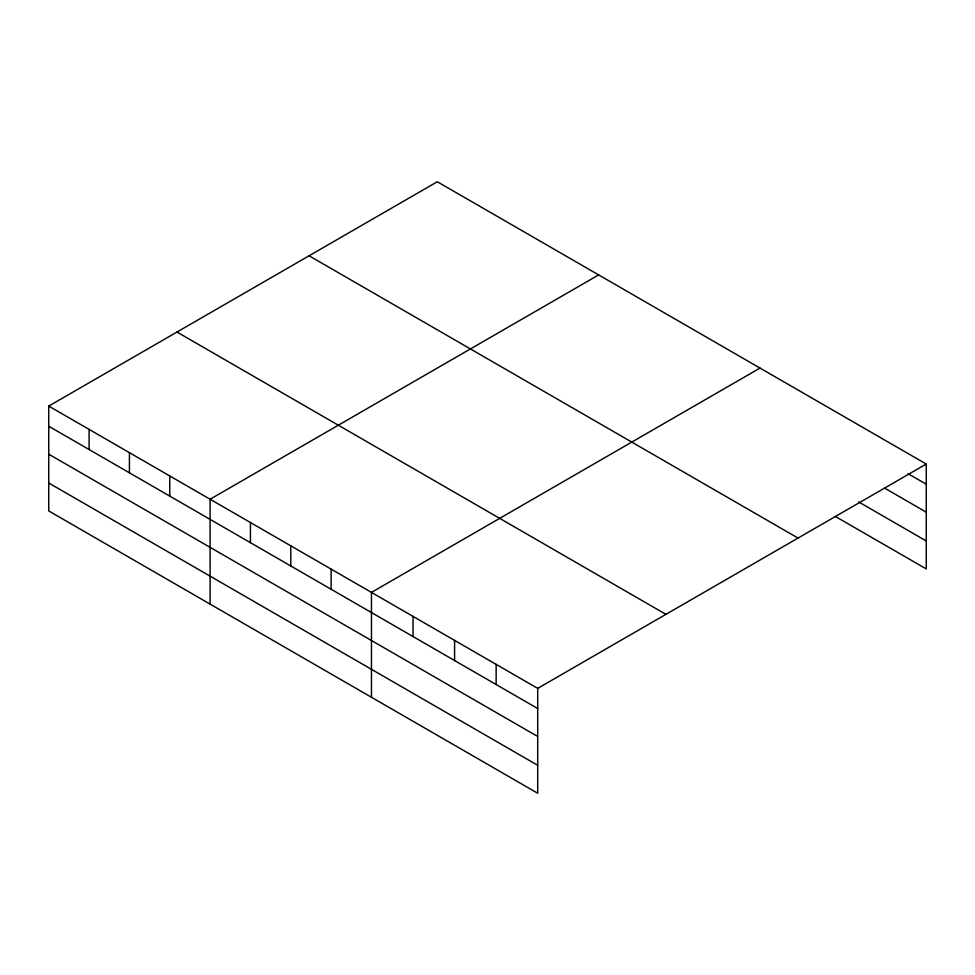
<?xml version="1.0" encoding="UTF-8"?>
<svg xmlns="http://www.w3.org/2000/svg" width="975" height="975" viewBox="0 0 975 975"><rect width="100%" height="100%" fill="white"/><g stroke="black" fill="none" stroke-linecap="round" stroke-linejoin="round"><path stroke-width="1.46" d="M537.7 736.478L537.7 688.374L48.75 406.087L48.75 510.949L537.7 793.248L537.7 736.478L48.75 454.192M835.331 516.433L926.25 568.913L926.25 464.051L437.3 181.752L48.75 406.087M598.65 274.913L210.1 499.237L210.1 604.11M760 368.075L371.463 592.398L371.463 697.259M537.7 688.374L926.25 464.051M908.066 473.704L926.25 484.197M884.691 488.158L926.25 512.155M858.719 501.967L926.25 540.954M309.075 255.779L798.025 538.078M176.975 332.048L665.925 614.347M48.75 426.233L537.7 708.52M48.75 482.991L537.7 765.29M496.141 664.377L496.141 684.523M454.582 640.38L454.582 660.538M413.022 616.395L413.022 636.541M331.122 569.107L331.122 589.253M290.782 545.817L290.782 565.963M250.441 522.527L250.441 542.673M169.76 475.946L169.76 496.092M129.431 452.656L129.431 472.802M89.091 429.366L89.091 449.512"/></g></svg>
